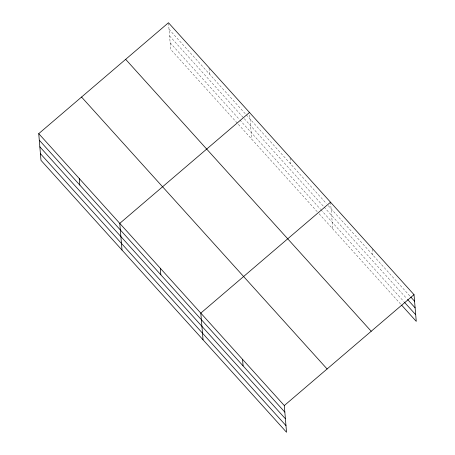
<?xml version="1.0" encoding="UTF-8"?>
<svg xmlns="http://www.w3.org/2000/svg" width="455" height="455" viewBox="0 0 455 455"><rect width="100%" height="100%" fill="white"/><g stroke="black" fill="none" stroke-linecap="round" stroke-linejoin="round"><path stroke-width="0.34" stroke-dasharray="2.27 1.71" d="M169.021 29.302L245.814 114.336M246.28 114.859L326.372 203.55M328.254 205.637L410.296 296.495M169.579 35.945L323.63 206.542M324.102 207.065L406.588 298.412M170.153 42.793L239.41 119.483M239.876 120.006L320.439 209.215M320.906 209.738L403.841 301.58M317.226 211.689L170.71 49.436L168.526 23.404M319.109 213.776L401.077 304.549M372.332 249.101L372.827 254.993M330.529 202.219L332.77 228.905M290.074 158.004L290.569 163.902M249.721 115.104L251.74 139.167M209.044 68.273L209.539 74.165"/><path stroke-width="0.68" d="M38.743 133.645L284.29 405.564L286.531 432.25L40.984 160.331L38.743 133.645L168.469 22.75L414.016 294.669L416.257 321.355L401.555 305.072M249.499 112.482L119.773 223.377L122.014 250.062M330.529 202.219L200.803 313.114L203.044 339.8M284.29 405.564L414.016 294.669M410.774 297.018L414.568 301.221M407.538 299.458L415.125 307.864M404.313 302.103L415.699 314.712M125.66 59.343L371.206 331.263M81.553 97.051L327.099 368.971M39.289 140.197L284.836 412.116M39.852 146.84L285.393 418.759M40.427 153.688L285.973 425.607M242.543 359.336L243.095 365.888M160.285 268.245L160.837 274.797M79.255 178.514L79.807 185.06"/></g></svg>
